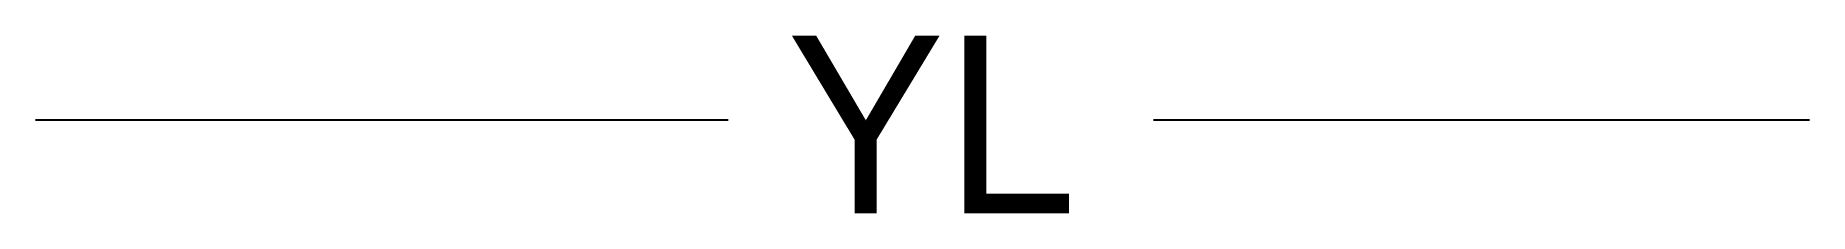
# Model space of a CAD drawing. Header units: metres. Extents: x -618 to 2227, y -131343 to -131059.
import ezdxf

# ---------------------------------------------------------------- set-up
doc = ezdxf.new("R2010")
doc.units = ezdxf.units.M
doc.layers.add('G', color=3, linetype='Continuous')
doc.layers.add('R', color=3, linetype='Continuous')

msp = doc.modelspace()

# ---------------------------------------------------------------- linework, layer by layer
at = {"layer": 'G'}
for p, q in [((-617.8, -131193.33), (492.94, -131193.33)), ((1175.04, -131193.33), (2226.76, -131193.33))]:
    msp.add_line(p, q, dxfattribs=at)

# ---------------------------------------------------------------- texts
at = {"layer": 'R'}
msp.add_text('YL', height=284.46, dxfattribs=at).set_placement((586.57, -131343.04))

doc.saveas('drawing.dxf')
